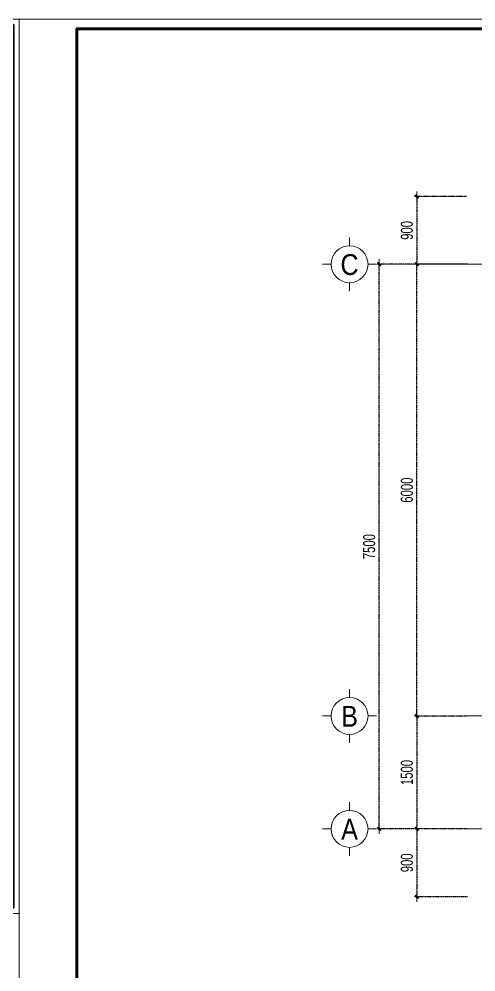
# Model space of a CAD drawing. Header units: millimetres. Extents: x -295047 to 304185, y -728047 to -308748.
# Drawn here: x -16695 to -10634, y -334331 to -321674 of the extents above; entities that cross this region are included whole.
import ezdxf
from ezdxf.enums import TextEntityAlignment as Align

# ---------------------------------------------------------------- set-up
doc = ezdxf.new("R2010")
doc.units = ezdxf.units.MM
doc.header["$MEASUREMENT"] = 0
doc.header["$PDMODE"] = 32
for name, pattern in [('CENTERX2', [4, 2.5, -0.5, 0.5, -0.5]), ('DASHDOT', [1, 0.5, -0.25, 0, -0.25]), ('HIDDEN', [0.375, 0.25, -0.125])]:
    doc.linetypes.add(name, pattern=pattern)
doc.layers.get('Defpoints').update_dxf_attribs({"color": 1})
for name, color, linetype, lineweight in [('Khungten_LCDI', 7, 'Continuous', 5), ('LC Dim', 8, 'Continuous', 18), ('LC ISO', 153, 'Continuous', 13), ('LC Net manh', 219, 'Continuous', 5), ('LC Net thay', 7, 'Continuous', 25), ('LC Net truc', 79, 'DASHDOT', 13), ('LC Text1', 3, 'Continuous', 20)]:
    doc.layers.add(name, color=color, linetype=linetype, lineweight=lineweight)
doc.styles.add('HOATBIF', font='hoatbif.shx', dxfattribs={"width": 0.7})
doc.styles.add('Khungten', font='VHAVAN.TTF', dxfattribs={"width": 0.9, "height": 5000})
doc.styles.add('LC 1', font='VHAVANB.TTF')
doc.styles.add('Title', font='VHBLACK.TTF', dxfattribs={"width": 0.8})
doc.dimstyles.new('1-70', dxfattribs={"dimscale": 70, "dimtxt": 2.5, "dimasz": 0.35, "dimexe": 0.5, "dimexo": 0, "dimgap": 0.8, "dimtad": 1, "dimdec": 0, "dimzin": 0, "dimdsep": 46, "dimtxsty": 'HOATBIF', "dimblk1": 'DOT', "dimblk2": 'DOT', "dimsah": 1, "dimcen": -1, "dimdle": 1, "dimclrd": 256, "dimclre": 256, "dimclrt": 4, "dimadec": 3, "dimazin": 2, "dimtfac": 0.333333, "dimtdec": 0, "dimtix": 1, "dimtmove": 2, "dimatfit": 3, "dimldrblk": 'DOT', "dimfxl": 1, "dimtvp": 0.833333, "dimtolj": 1, "dimtzin": 0, "dimarcsym": 0})

# ---------------------------------------------------------------- blocks, each defined once
blk = doc.blocks.new('DOT')
at = {"layer": 'LC Dim'}
blk.add_line((-3, 0), (3, 0), dxfattribs=at)
at = {"layer": 'LC Dim', "color": 4}
blk.add_line((-1, -1), (1, 1), dxfattribs=at)
blk.add_lwpolyline([(0.5, 1), (-1, -0.5), (-0.5, -1), (1, 0.5)], close=True, dxfattribs=at)
blk = doc.blocks.new('*D922')
at = {"layer": 'Defpoints', "color": 0, "linetype": 'HIDDEN', "transparency": 16777216}
for p in [(-11919, -324931), (-11447, -324931), (-11447, -332431)]:
    blk.add_point(p, dxfattribs=at)
at = {"layer": 'LC Dim', "linetype": 'HIDDEN', "lineweight": -2, "transparency": 16777216}
for p, q in [((-11447, -324931), (-11951, -324931)), ((-11919, -332408), (-11919, -324953)), ((-11447, -332431), (-11951, -332431))]:
    blk.add_line(p, q, dxfattribs=at)
at = {"layer": 'LC Dim', "linetype": 'HIDDEN', "lineweight": -2, "transparency": 16777216, "xscale": 22.4, "yscale": 22.4, "zscale": 22.4}
for p, rotation in [((-11919, -324931), 90), ((-11919, -332431), 270)]:
    blk.add_blockref('DOT', p, dxfattribs=dict(at, rotation=rotation))
at = {"layer": 'LC Dim', "color": 4, "linetype": 'HIDDEN', "transparency": 16777216, "insert": (-12050, -328681), "char_height": 160, "attachment_point": 5, "rotation": 90, "style": 'HOATBIF'}
blk.add_mtext('\\A1;7500', dxfattribs=at)
blk = doc.blocks.new('_Dot')
at = {"color": 0, "linetype": 'ByBlock', "lineweight": -2}
blk.add_line((-0.5, 0), (-1, 0), dxfattribs=at)
at = {"color": 0, "linetype": 'ByBlock', "const_width": 0.5}
blk.add_lwpolyline([(-0.25, 0, 1), (0.25, 0, 1)], format="xyb", close=True, dxfattribs=at)
blk = doc.blocks.new('*D925')
at = {"layer": 'Defpoints', "color": 0, "linetype": 'HIDDEN', "transparency": 16777216}
for p in [(-11419, -324931), (-10760, -324931), (-10760, -330931)]:
    blk.add_point(p, dxfattribs=at)
at = {"layer": 'LC Dim', "linetype": 'HIDDEN', "lineweight": -2, "transparency": 16777216}
for p, q in [((-10760, -324931), (-11451, -324931)), ((-11419, -330908), (-11419, -324953)), ((-10760, -330931), (-11451, -330931))]:
    blk.add_line(p, q, dxfattribs=at)
at = {"layer": 'LC Dim', "linetype": 'HIDDEN', "lineweight": -2, "transparency": 16777216, "xscale": 22.4, "yscale": 22.4, "zscale": 22.4}
for p, rotation in [((-11419, -324931), 90), ((-11419, -330931), 270)]:
    blk.add_blockref('DOT', p, dxfattribs=dict(at, rotation=rotation))
at = {"layer": 'LC Dim', "color": 4, "linetype": 'HIDDEN', "transparency": 16777216, "insert": (-11550, -327931), "char_height": 160, "attachment_point": 5, "rotation": 90, "style": 'HOATBIF'}
blk.add_mtext('\\A1;6000', dxfattribs=at)
blk = doc.blocks.new('*D926')
at = {"layer": 'Defpoints', "color": 0, "linetype": 'HIDDEN', "transparency": 16777216}
for p in [(-10760, -330931), (-11419, -332431), (-10760, -332431)]:
    blk.add_point(p, dxfattribs=at)
at = {"layer": 'LC Dim', "linetype": 'HIDDEN', "lineweight": -2, "transparency": 16777216}
for p, q in [((-10760, -330931), (-11451, -330931)), ((-11419, -330953), (-11419, -332408)), ((-10760, -332431), (-11451, -332431))]:
    blk.add_line(p, q, dxfattribs=at)
at = {"layer": 'LC Dim', "linetype": 'HIDDEN', "lineweight": -2, "transparency": 16777216, "xscale": 22.4, "yscale": 22.4, "zscale": 22.4}
for p, rotation in [((-11419, -330931), 90), ((-11419, -332431), 270)]:
    blk.add_blockref('DOT', p, dxfattribs=dict(at, rotation=rotation))
at = {"layer": 'LC Dim', "color": 4, "linetype": 'HIDDEN', "transparency": 16777216, "insert": (-11550, -331681), "char_height": 160, "attachment_point": 5, "rotation": 90, "style": 'HOATBIF'}
blk.add_mtext('\\A1;1500', dxfattribs=at)
blk = doc.blocks.new('*D929')
at = {"layer": 'Defpoints', "color": 0, "linetype": 'HIDDEN', "transparency": 16777216}
for p in [(-10760, -332431), (-11419, -333331), (-10746, -333331)]:
    blk.add_point(p, dxfattribs=at)
at = {"layer": 'LC Dim', "linetype": 'HIDDEN', "lineweight": -2, "transparency": 16777216}
for p, q in [((-10760, -332431), (-11451, -332431)), ((-11419, -332453), (-11419, -333308)), ((-10746, -333331), (-11451, -333331))]:
    blk.add_line(p, q, dxfattribs=at)
at = {"layer": 'LC Dim', "linetype": 'HIDDEN', "lineweight": -2, "transparency": 16777216, "xscale": 22.4, "yscale": 22.4, "zscale": 22.4}
for p, rotation in [((-11419, -332431), 90), ((-11419, -333331), 270)]:
    blk.add_blockref('DOT', p, dxfattribs=dict(at, rotation=rotation))
at = {"layer": 'LC Dim', "color": 4, "linetype": 'HIDDEN', "transparency": 16777216, "insert": (-11550, -332881), "char_height": 160, "attachment_point": 5, "rotation": 90, "style": 'HOATBIF'}
blk.add_mtext('\\A1;900', dxfattribs=at)
blk = doc.blocks.new('*D930')
at = {"layer": 'Defpoints', "color": 0, "linetype": 'HIDDEN', "transparency": 16777216}
for p in [(-10760, -324031), (-11419, -324931), (-10746, -324931)]:
    blk.add_point(p, dxfattribs=at)
at = {"layer": 'LC Dim', "linetype": 'HIDDEN', "lineweight": -2, "transparency": 16777216}
for p, q in [((-10760, -324031), (-11451, -324031)), ((-11419, -324053), (-11419, -324908)), ((-10746, -324931), (-11451, -324931))]:
    blk.add_line(p, q, dxfattribs=at)
at = {"layer": 'LC Dim', "linetype": 'HIDDEN', "lineweight": -2, "transparency": 16777216, "xscale": 22.4, "yscale": 22.4, "zscale": 22.4}
for p, rotation in [((-11419, -324031), 90), ((-11419, -324931), 270)]:
    blk.add_blockref('DOT', p, dxfattribs=dict(at, rotation=rotation))
at = {"layer": 'LC Dim', "color": 4, "linetype": 'HIDDEN', "transparency": 16777216, "insert": (-11550, -324481), "char_height": 160, "attachment_point": 5, "rotation": 90, "style": 'HOATBIF'}
blk.add_mtext('\\A1;900', dxfattribs=at)
blk = doc.blocks.new('TTRUC')
at = {"layer": 'LC ISO'}
for p, q in [((0, 6.95), (0, 10.13)), ((-6.95, 0), (-10.13, 0)), ((6.95, 0), (10.13, 0)), ((0, -6.95), (0, -10.13))]:
    blk.add_line(p, q, dxfattribs=at)
at = {"layer": 'LC Net manh'}
blk.add_circle((0, 0), 6.95, dxfattribs=at)
blk = doc.blocks.new('lcdi fix')
at = {"layer": 'Defpoints', "lineweight": 0}
blk.add_lwpolyline([(-1200, -14850), (-1200, 14850), (40800, 14850), (40800, -14850)], close=True, dxfattribs=at)
at = {"layer": 'Khungten_LCDI', "color": 5, "lineweight": 60}
blk.add_lwpolyline([(0, -14650), (0, 14650), (40600, 14650), (40600, -14650)], close=True, dxfattribs=at)
at = {"color": 7, "style": 'Khungten', "width": 0.8}
for tag, p in [('REVISION', (39499, -10746)), ('NGAYHT', (39546, -11609))]:
    blk.add_attdef(tag, text='', height=200, dxfattribs=at).set_placement(p, align=Align.CENTER)
at = {"layer": 'LC Text1', "style": 'Title', "width": 1.485915}
for tag, p, p2 in [('TENBANVE1', (36913, -8886), (40339, -8886)), ('TENBANVE2', (36913, -9562), (40339, -9562))]:
    blk.add_attdef(tag, text='', height=250, dxfattribs=at).set_placement(p, p2, align=Align.FIT)
at = {"layer": 'LC Text1', "style": 'Title', "width": 0.7}
blk.add_attdef('SOBANVE', text='', height=250, dxfattribs=at).set_placement((39562, -13896), align=Align.CENTER)

msp = doc.modelspace()

# ---------------------------------------------------------------- linework, layer by layer
at = {"layer": 'LC Net truc', "linetype": 'CENTERX2', "ltscale": 200}
for p, q in [((-10783.6, -324930.6), (1783, -324930.6)), ((-10783.6, -330930.6), (1783, -330930.6)), ((-10783.6, -332430.6), (1783, -332430.6))]:
    msp.add_line(p, q, dxfattribs=at)

# ---------------------------------------------------------------- block references
at = {"layer": 'LC ISO', "xscale": 35.27454594575228, "yscale": 35.27454594575228, "zscale": 35.27454594575228}
for p in [(-12311, -324930.6), (-12311, -330930.6), (-12311, -332430.6)]:
    msp.add_blockref('TTRUC', p, dxfattribs=at)
at = {"layer": 'LC Net thay'}
for p, xscale, yscale, zscale in [((-33015, -327613.5), 0.3999999999995694, 0.3999999999995694, 0.3999999999995694), ((-15927, -331177.5), 0.6399999999848659, 0.6399999999848659, 0.6399999999848659)]:
    msp.add_blockref('lcdi fix', p, dxfattribs=dict(at, xscale=xscale, yscale=yscale, zscale=zscale))

# ---------------------------------------------------------------- texts
at = {"layer": 'LC Text1', "ltscale": 0.2, "style": 'LC 1', "width": 0.9}
for s, p in [('C', (-12311, -325155.3)), ('B', (-12311, -331155.3)), ('A', (-12311, -332655.3))]:
    msp.add_text(s, height=276.2, dxfattribs=at).set_placement(p, align=Align.BOTTOM_CENTER)

# ---------------------------------------------------------------- dimensions: what is measured, and where the dimension line sits
at = {"layer": 'LC Dim', "linetype": 'HIDDEN'}
for base, p1, p2, picture, middle in [((-11418.6, -324930.6), (-10760.2, -324030.6), (-10746.1, -324930.6), '*D930', (-11549.8, -324480.6)), ((-11918.6, -324930.6), (-11446.9, -332430.6), (-11446.9, -324930.6), '*D922', (-12049.8, -328680.6)), ((-11418.6, -324930.6), (-10760.2, -330930.6), (-10760.2, -324930.6), '*D925', (-11549.8, -327930.6)), ((-11418.6, -332430.6), (-10760.2, -330930.6), (-10760.2, -332430.6), '*D926', (-11549.8, -331680.6)), ((-11418.6, -333330.6), (-10760.2, -332430.6), (-10746.1, -333330.6), '*D929', (-11549.8, -332880.6))]:
    dim = msp.add_linear_dim(base=base, p1=p1, p2=p2, angle=90, dimstyle='1-70', override={"dimscale": 64}, dxfattribs=at)
    dim.commit()
    dim.dimension.update_dxf_attribs({"geometry": picture, "text_midpoint": middle})

doc.saveas('drawing.dxf')
